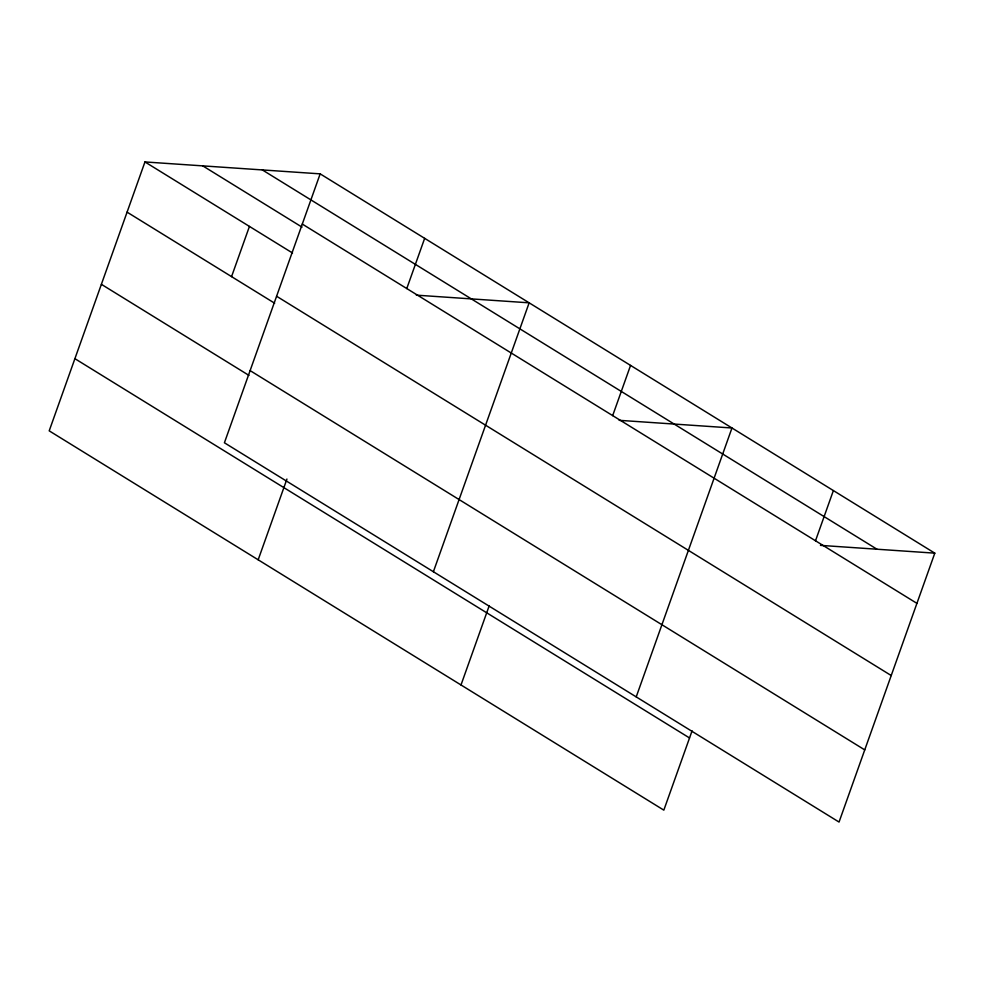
<?xml version="1.0" encoding="UTF-8"?>
<svg xmlns="http://www.w3.org/2000/svg" width="984" height="984" viewBox="0 0 984 984"><rect width="100%" height="100%" fill="white"/><g stroke="black" fill="none" stroke-linecap="round" stroke-linejoin="round"><path stroke-width="1.48" d="M320.169 173.861L224.413 442.775L839.044 822.058L934.8 553.156L320.169 173.861L144.956 161.942L49.2 430.844L663.831 810.139L692.084 730.817M231.56 276.627L249.444 226.418M258.177 559.798L286.934 479.048M406.773 288.546L424.657 238.349M433.391 571.729L529.146 302.826L416.33 295.151M461.004 684.975L489.245 605.652M612.675 415.617L630.559 365.408M636.217 696.893L731.973 427.991L619.157 420.316M815.502 540.782L833.386 490.573M820.459 545.37L934.8 553.156M262.347 169.924L876.978 549.22M302.285 224.069L916.928 603.364M202.778 165.878L302.039 227.132M144.956 161.942L292.543 253.011M276.59 296.245L891.221 675.528M127.071 212.138L274.659 303.22M250.108 370.599L864.751 749.894M101.377 284.315L248.964 375.396M74.895 358.668L689.538 737.963"/></g></svg>
